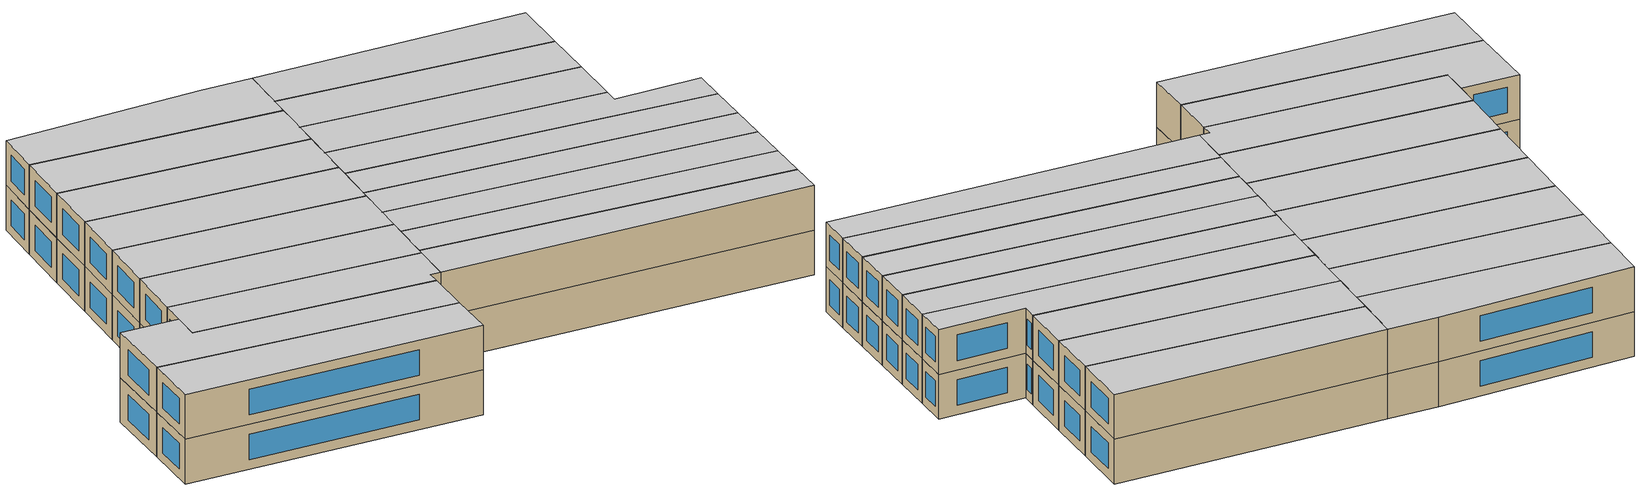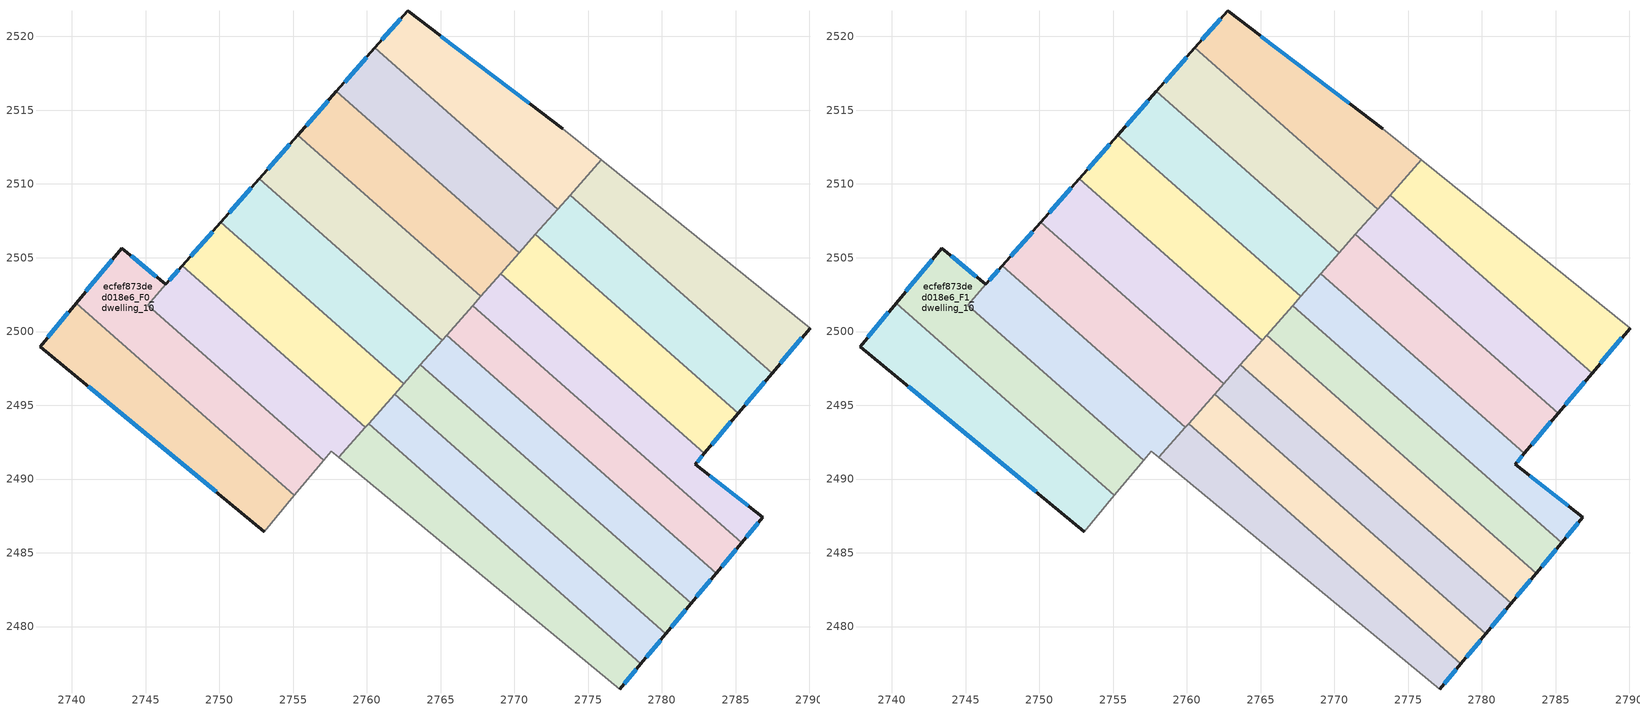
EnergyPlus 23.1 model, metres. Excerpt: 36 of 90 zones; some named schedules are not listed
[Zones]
ecfef873ded018e6_F0_dwelling_0
 floor ground (EU_floor_Construction): 2778.58,2477.48 2777.15,2475.76 2758.1,2491.46 2760.12,2493.75 z0
 wall outside (EU_wall_Construction): 2777.15,2475.76 2778.58,2477.48 z0:3
 wall to ecfef873ded018e6_F0_dwelling_1 (EU_wall_Construction): 2778.58,2477.48 2760.12,2493.75 z0:3
 wall adiabatic (EU_wall_Construction): 2758.1,2491.46 2777.15,2475.76 z0:3
 wall to ecfef873ded018e6_F0_dwelling_11 (EU_wall_Construction): 2759.91,2493.51 2758.1,2491.46 z0:3
 wall to ecfef873ded018e6_F0_dwelling_12 (EU_wall_Construction): 2760.12,2493.75 2759.91,2493.51 z0:3
 window (EU_Window_Construction): 2777.46,2476.13 2778.27,2477.11 z0.64:2.36
ecfef873ded018e6_F0_dwelling_1
 floor ground (EU_floor_Construction): 2780.28,2479.52 2778.58,2477.48 2760.12,2493.75 2761.88,2495.74 z0
 wall outside (EU_wall_Construction): 2778.58,2477.48 2780.28,2479.52 z0:3
 wall to ecfef873ded018e6_F0_dwelling_2 (EU_wall_Construction): 2780.28,2479.52 2761.88,2495.74 z0:3
 wall to ecfef873ded018e6_F0_dwelling_12 (EU_wall_Construction): 2761.88,2495.74 2760.12,2493.75 z0:3
 window (EU_Window_Construction): 2778.94,2477.92 2779.91,2479.08 z0.64:2.36
ecfef873ded018e6_F0_dwelling_10
 floor ground (EU_floor_Construction): 2746.38,2503.19 2745.15,2501.79 2757.07,2491.28 2755.08,2488.89 2740.3,2501.92 2743.4,2505.66 z0
 wall outside (EU_wall_Construction): 2746.38,2503.19 2743.4,2505.66 2740.3,2501.92 z0:3
 wall to ecfef873ded018e6_F0_dwelling_11 (EU_wall_Construction): 2757.07,2491.28 2745.15,2501.79 2746.38,2503.19 z0:3
 wall adiabatic (EU_wall_Construction): 2755.08,2488.89 2757.07,2491.28 z0:3
 wall to ecfef873ded018e6_F0_dwelling_9 (EU_wall_Construction): 2740.3,2501.92 2755.08,2488.89 z0:3
 window (EU_Window_Construction): 2745.74,2503.72 2744.04,2505.13 / 2742.73,2504.86 2740.96,2502.72 z0.64:2.36
ecfef873ded018e6_F0_dwelling_11
 floor ground (EU_floor_Construction): 2759.91,2493.51 2758.1,2491.46 2757.58,2491.89 2757.07,2491.28 2745.15,2501.79 2747.5,2504.46 z0
 wall outside (EU_wall_Construction): 2747.5,2504.46 2746.39,2503.2 z0:3
 wall adiabatic (EU_wall_Construction): 2757.07,2491.28 2757.58,2491.89 2758.1,2491.46 z0:3
 wall to ecfef873ded018e6_F0_dwelling_12 (EU_wall_Construction): 2759.91,2493.51 2747.5,2504.46 z0:3
 window (EU_Window_Construction): 2747.26,2504.19 2746.62,2503.47 z0.64:2.36
ecfef873ded018e6_F0_dwelling_12
 floor ground (EU_floor_Construction): 2762.52,2496.47 2759.91,2493.51 2747.5,2504.46 2750.11,2507.41 z0
 wall outside (EU_wall_Construction): 2750.11,2507.41 2747.5,2504.46 z0:3
 wall to ecfef873ded018e6_F0_dwelling_13 (EU_wall_Construction): 2762.52,2496.47 2750.11,2507.41 z0:3
 wall to ecfef873ded018e6_F0_dwelling_2 (EU_wall_Construction): 2761.88,2495.74 2762.52,2496.47 z0:3
 window (EU_Window_Construction): 2749.55,2506.78 2748.06,2505.09 z0.64:2.36
ecfef873ded018e6_F0_dwelling_13
 floor ground (EU_floor_Construction): 2765.12,2499.42 2762.52,2496.47 2750.11,2507.41 2752.72,2510.36 z0
 wall outside (EU_wall_Construction): 2752.72,2510.36 2750.11,2507.41 z0:3
 wall to ecfef873ded018e6_F0_dwelling_14 (EU_wall_Construction): 2765.12,2499.42 2752.72,2510.36 z0:3
 wall to ecfef873ded018e6_F0_dwelling_3 (EU_wall_Construction): 2763.64,2497.74 2765.12,2499.42 z0:3
 wall to ecfef873ded018e6_F0_dwelling_2 (EU_wall_Construction): 2762.52,2496.47 2763.64,2497.74 z0:3
 window (EU_Window_Construction): 2752.16,2509.73 2750.67,2508.04 z0.64:2.36
ecfef873ded018e6_F0_dwelling_14
 floor ground (EU_floor_Construction): 2767.73,2502.38 2765.12,2499.42 2752.72,2510.36 2755.32,2513.32 z0
 wall outside (EU_wall_Construction): 2755.32,2513.32 2752.72,2510.36 z0:3
 wall to ecfef873ded018e6_F0_dwelling_15 (EU_wall_Construction): 2767.73,2502.38 2755.32,2513.32 z0:3
 wall to ecfef873ded018e6_F0_dwelling_4 (EU_wall_Construction): 2765.4,2499.74 2767.18,2501.75 z0:3
 wall to ecfef873ded018e6_F0_dwelling_3 (EU_wall_Construction): 2765.12,2499.42 2765.4,2499.74 z0:3
 wall to ecfef873ded018e6_F0_dwelling_5 (EU_wall_Construction): 2767.18,2501.75 2767.73,2502.38 z0:3
 window (EU_Window_Construction): 2754.77,2512.68 2753.27,2511 z0.64:2.36
ecfef873ded018e6_F0_dwelling_15
 floor ground (EU_floor_Construction): 2770.34,2505.34 2767.73,2502.38 2755.32,2513.32 2757.93,2516.27 z0
 wall outside (EU_wall_Construction): 2757.93,2516.27 2755.32,2513.32 z0:3
 wall to ecfef873ded018e6_F0_dwelling_16 (EU_wall_Construction): 2770.34,2505.34 2757.93,2516.27 z0:3
 wall to ecfef873ded018e6_F0_dwelling_5 (EU_wall_Construction): 2767.73,2502.38 2769.08,2503.91 z0:3
 wall to ecfef873ded018e6_F0_dwelling_6 (EU_wall_Construction): 2769.08,2503.92 2770.34,2505.34 z0:3
 window (EU_Window_Construction): 2757.37,2515.64 2755.88,2513.95 z0.64:2.36
ecfef873ded018e6_F0_dwelling_16
 floor ground (EU_floor_Construction): 2772.94,2508.29 2770.34,2505.34 2757.93,2516.27 2760.54,2519.23 z0
 wall outside (EU_wall_Construction): 2760.54,2519.23 2757.93,2516.27 z0:3
 wall to ecfef873ded018e6_F0_dwelling_17 (EU_wall_Construction): 2772.94,2508.29 2760.54,2519.23 z0:3
 wall to ecfef873ded018e6_F0_dwelling_7 (EU_wall_Construction): 2771.43,2506.58 2772.94,2508.29 z0:3
 wall to ecfef873ded018e6_F0_dwelling_6 (EU_wall_Construction): 2770.34,2505.34 2771.43,2506.58 z0:3
 window (EU_Window_Construction): 2759.98,2518.59 2758.49,2516.91 z0.64:2.36
ecfef873ded018e6_F0_dwelling_17
 floor ground (EU_floor_Construction): 2773.27,2513.76 2775.89,2511.64 2772.94,2508.29 2760.54,2519.23 2762.76,2521.74 z0
 wall outside (EU_wall_Construction): 2773.27,2513.76 2762.76,2521.74 2760.54,2519.23 z0:3
 wall adiabatic (EU_wall_Construction): 2775.89,2511.64 2773.27,2513.76 z0:3
 wall to ecfef873ded018e6_F0_dwelling_8 (EU_wall_Construction): 2773.79,2509.25 2775.89,2511.64 z0:3
 wall to ecfef873ded018e6_F0_dwelling_7 (EU_wall_Construction): 2772.94,2508.29 2773.79,2509.25 z0:3
 window (EU_Window_Construction): 2762.29,2521.2 2761.02,2519.77 / 2771.02,2515.47 2765.01,2520.03 z0.64:2.36
ecfef873ded018e6_F0_dwelling_2
 floor ground (EU_floor_Construction): 2781.98,2481.57 2780.28,2479.52 2761.88,2495.74 2763.64,2497.74 z0
 wall outside (EU_wall_Construction): 2780.28,2479.52 2781.98,2481.57 z0:3
 wall to ecfef873ded018e6_F0_dwelling_3 (EU_wall_Construction): 2781.98,2481.57 2763.64,2497.74 z0:3
 window (EU_Window_Construction): 2780.64,2479.96 2781.62,2481.13 z0.64:2.36
ecfef873ded018e6_F0_dwelling_3
 floor ground (EU_floor_Construction): 2783.69,2483.62 2781.98,2481.57 2763.64,2497.74 2765.4,2499.74 z0
 wall outside (EU_wall_Construction): 2781.98,2481.57 2783.69,2483.62 z0:3
 wall to ecfef873ded018e6_F0_dwelling_4 (EU_wall_Construction): 2783.69,2483.62 2765.4,2499.74 z0:3
 window (EU_Window_Construction): 2782.35,2482.01 2783.32,2483.18 z0.64:2.36
ecfef873ded018e6_F0_dwelling_4
 floor ground (EU_floor_Construction): 2785.4,2485.68 2783.69,2483.62 2765.4,2499.74 2767.17,2501.75 z0
 wall outside (EU_wall_Construction): 2783.69,2483.62 2785.4,2485.68 z0:3
 wall to ecfef873ded018e6_F0_dwelling_5 (EU_wall_Construction): 2785.4,2485.68 2767.17,2501.75 z0:3
 window (EU_Window_Construction): 2784.05,2484.06 2785.03,2485.24 z0.64:2.36
ecfef873ded018e6_F0_dwelling_5
 floor ground (EU_floor_Construction): 2782.88,2491.75 2782.25,2491 2786.84,2487.41 2785.4,2485.68 2767.17,2501.75 2769.08,2503.92 z0
 wall outside (EU_wall_Construction): 2785.4,2485.68 2786.84,2487.41 2782.25,2491 2782.88,2491.75 z0:3
 wall to ecfef873ded018e6_F0_dwelling_6 (EU_wall_Construction): 2782.88,2491.75 2769.08,2503.92 z0:3
 window (EU_Window_Construction): 2782.38,2491.16 2782.75,2491.59 / 2785.85,2488.18 2783.23,2490.23 / 2785.71,2486.05 2786.53,2487.04 z0.64:2.36
ecfef873ded018e6_F0_dwelling_6
 floor ground (EU_floor_Construction): 2785.17,2494.46 2782.88,2491.75 2769.08,2503.92 2771.43,2506.58 z0
 wall outside (EU_wall_Construction): 2782.88,2491.75 2785.17,2494.46 z0:3
 wall to ecfef873ded018e6_F0_dwelling_7 (EU_wall_Construction): 2785.17,2494.46 2771.43,2506.58 z0:3
 window (EU_Window_Construction): 2783.37,2492.33 2784.68,2493.88 z0.64:2.36
ecfef873ded018e6_F0_dwelling_7
 floor ground (EU_floor_Construction): 2787.47,2497.18 2785.17,2494.46 2771.43,2506.58 2773.79,2509.25 z0
 wall outside (EU_wall_Construction): 2785.17,2494.46 2787.47,2497.18 z0:3
 wall to ecfef873ded018e6_F0_dwelling_8 (EU_wall_Construction): 2787.47,2497.18 2773.79,2509.25 z0:3
 window (EU_Window_Construction): 2785.67,2495.04 2786.98,2496.6 z0.64:2.36
ecfef873ded018e6_F0_dwelling_8
 floor ground (EU_floor_Construction): 2790.04,2500.22 2787.47,2497.18 2773.79,2509.25 2775.89,2511.64 z0
 wall outside (EU_wall_Construction): 2787.47,2497.18 2790.04,2500.22 z0:3
 wall adiabatic (EU_wall_Construction): 2790.04,2500.22 2775.89,2511.64 z0:3
 window (EU_Window_Construction): 2788.02,2497.84 2789.49,2499.57 z0.64:2.36
ecfef873ded018e6_F0_dwelling_9
 floor ground (EU_floor_Construction): 2755.08,2488.89 2753.04,2486.44 2737.85,2498.97 2740.3,2501.92 z0
 wall outside (EU_wall_Construction): 2740.3,2501.92 2737.85,2498.97 2753.04,2486.44 z0:3
 wall adiabatic (EU_wall_Construction): 2753.04,2486.44 2755.08,2488.89 z0:3
 window (EU_Window_Construction): 2741.1,2496.29 2749.79,2489.13 / 2739.77,2501.29 2738.37,2499.6 z0.64:2.36
ecfef873ded018e6_F1_dwelling_0
 floor to ecfef873ded018e6_F0_dwelling_0 (EU_floor_Construction): 2778.58,2477.48 2777.15,2475.76 2758.1,2491.46 2760.12,2493.75 z3
 wall outside (EU_wall_Construction): 2777.15,2475.76 2778.58,2477.48 z3:6
 wall to ecfef873ded018e6_F1_dwelling_1 (EU_wall_Construction): 2778.58,2477.48 2760.12,2493.75 z3:6
 wall adiabatic (EU_wall_Construction): 2758.1,2491.46 2777.15,2475.76 z3:6
 wall to ecfef873ded018e6_F1_dwelling_11 (EU_wall_Construction): 2759.91,2493.51 2758.1,2491.46 z3:6
 wall to ecfef873ded018e6_F1_dwelling_12 (EU_wall_Construction): 2760.12,2493.75 2759.91,2493.51 z3:6
 window (EU_Window_Construction): 2777.46,2476.13 2778.27,2477.11 z3.64:5.36
 ceiling to ecfef873ded018e6_F2_dwelling_0 (EU_floor_Construction): 2777.15,2475.76 2778.58,2477.48 2760.12,2493.75 2758.1,2491.46 z6
ecfef873ded018e6_F1_dwelling_1
 floor to ecfef873ded018e6_F0_dwelling_1 (EU_floor_Construction): 2780.28,2479.52 2778.58,2477.48 2760.12,2493.75 2761.88,2495.74 z3
 wall outside (EU_wall_Construction): 2778.58,2477.48 2780.28,2479.52 z3:6
 wall to ecfef873ded018e6_F1_dwelling_2 (EU_wall_Construction): 2780.28,2479.52 2761.88,2495.74 z3:6
 wall to ecfef873ded018e6_F1_dwelling_12 (EU_wall_Construction): 2761.88,2495.74 2760.12,2493.75 z3:6
 window (EU_Window_Construction): 2778.94,2477.92 2779.91,2479.08 z3.64:5.36
 ceiling to ecfef873ded018e6_F2_dwelling_1 (EU_floor_Construction): 2778.58,2477.48 2780.28,2479.52 2761.88,2495.74 2760.12,2493.75 z6
ecfef873ded018e6_F1_dwelling_10
 floor to ecfef873ded018e6_F0_dwelling_10 (EU_floor_Construction): 2746.38,2503.19 2745.15,2501.79 2757.07,2491.28 2755.08,2488.89 2740.3,2501.92 2743.4,2505.66 z3
 wall outside (EU_wall_Construction): 2746.38,2503.19 2743.4,2505.66 2740.3,2501.92 z3:6
 wall to ecfef873ded018e6_F1_dwelling_11 (EU_wall_Construction): 2757.07,2491.28 2745.15,2501.79 2746.38,2503.19 z3:6
 wall adiabatic (EU_wall_Construction): 2755.08,2488.89 2757.07,2491.28 z3:6
 wall to ecfef873ded018e6_F1_dwelling_9 (EU_wall_Construction): 2740.3,2501.92 2755.08,2488.89 z3:6
 window (EU_Window_Construction): 2745.74,2503.72 2744.04,2505.13 / 2742.73,2504.86 2740.96,2502.72 z3.64:5.36
 ceiling to ecfef873ded018e6_F2_dwelling_10 (EU_floor_Construction): 2755.08,2488.89 2757.07,2491.28 2745.15,2501.79 2746.38,2503.19 2743.4,2505.66 2740.3,2501.92 z6
ecfef873ded018e6_F1_dwelling_11
 floor to ecfef873ded018e6_F0_dwelling_11 (EU_floor_Construction): 2759.91,2493.51 2758.1,2491.46 2757.58,2491.89 2757.07,2491.28 2745.15,2501.79 2747.5,2504.46 z3
 wall outside (EU_wall_Construction): 2747.5,2504.46 2746.39,2503.2 z3:6
 wall adiabatic (EU_wall_Construction): 2757.07,2491.28 2757.58,2491.89 2758.1,2491.46 z3:6
 wall to ecfef873ded018e6_F1_dwelling_12 (EU_wall_Construction): 2759.91,2493.51 2747.5,2504.46 z3:6
 window (EU_Window_Construction): 2747.26,2504.19 2746.62,2503.47 z3.64:5.36
 ceiling to ecfef873ded018e6_F2_dwelling_11 (EU_floor_Construction): 2758.1,2491.46 2759.91,2493.51 2747.5,2504.46 2745.15,2501.79 2757.07,2491.28 2757.58,2491.89 z6
ecfef873ded018e6_F1_dwelling_12
 floor to ecfef873ded018e6_F0_dwelling_12 (EU_floor_Construction): 2762.52,2496.47 2759.91,2493.51 2747.5,2504.46 2750.11,2507.41 z3
 wall outside (EU_wall_Construction): 2750.11,2507.41 2747.5,2504.46 z3:6
 wall to ecfef873ded018e6_F1_dwelling_13 (EU_wall_Construction): 2762.52,2496.47 2750.11,2507.41 z3:6
 wall to ecfef873ded018e6_F1_dwelling_2 (EU_wall_Construction): 2761.88,2495.74 2762.52,2496.47 z3:6
 window (EU_Window_Construction): 2749.55,2506.78 2748.06,2505.09 z3.64:5.36
 ceiling to ecfef873ded018e6_F2_dwelling_12 (EU_floor_Construction): 2759.91,2493.51 2762.52,2496.47 2750.11,2507.41 2747.5,2504.46 z6
ecfef873ded018e6_F1_dwelling_13
 floor to ecfef873ded018e6_F0_dwelling_13 (EU_floor_Construction): 2765.12,2499.42 2762.52,2496.47 2750.11,2507.41 2752.72,2510.36 z3
 wall outside (EU_wall_Construction): 2752.72,2510.36 2750.11,2507.41 z3:6
 wall to ecfef873ded018e6_F1_dwelling_14 (EU_wall_Construction): 2765.12,2499.42 2752.72,2510.36 z3:6
 wall to ecfef873ded018e6_F1_dwelling_3 (EU_wall_Construction): 2763.64,2497.74 2765.12,2499.42 z3:6
 wall to ecfef873ded018e6_F1_dwelling_2 (EU_wall_Construction): 2762.52,2496.47 2763.64,2497.74 z3:6
 window (EU_Window_Construction): 2752.16,2509.73 2750.67,2508.04 z3.64:5.36
 ceiling to ecfef873ded018e6_F2_dwelling_13 (EU_floor_Construction): 2762.52,2496.47 2765.12,2499.42 2752.72,2510.36 2750.11,2507.41 z6
ecfef873ded018e6_F1_dwelling_14
 floor to ecfef873ded018e6_F0_dwelling_14 (EU_floor_Construction): 2767.73,2502.38 2765.12,2499.42 2752.72,2510.36 2755.32,2513.32 z3
 wall outside (EU_wall_Construction): 2755.32,2513.32 2752.72,2510.36 z3:6
 wall to ecfef873ded018e6_F1_dwelling_15 (EU_wall_Construction): 2767.73,2502.38 2755.32,2513.32 z3:6
 wall to ecfef873ded018e6_F1_dwelling_4 (EU_wall_Construction): 2765.4,2499.74 2767.18,2501.75 z3:6
 wall to ecfef873ded018e6_F1_dwelling_3 (EU_wall_Construction): 2765.12,2499.42 2765.4,2499.74 z3:6
 wall to ecfef873ded018e6_F1_dwelling_5 (EU_wall_Construction): 2767.18,2501.75 2767.73,2502.38 z3:6
 window (EU_Window_Construction): 2754.77,2512.68 2753.27,2511 z3.64:5.36
 ceiling to ecfef873ded018e6_F2_dwelling_14 (EU_floor_Construction): 2765.12,2499.42 2767.73,2502.38 2755.32,2513.32 2752.72,2510.36 z6
ecfef873ded018e6_F1_dwelling_15
 floor to ecfef873ded018e6_F0_dwelling_15 (EU_floor_Construction): 2770.34,2505.34 2767.73,2502.38 2755.32,2513.32 2757.93,2516.27 z3
 wall outside (EU_wall_Construction): 2757.93,2516.27 2755.32,2513.32 z3:6
 wall to ecfef873ded018e6_F1_dwelling_16 (EU_wall_Construction): 2770.34,2505.34 2757.93,2516.27 z3:6
 wall to ecfef873ded018e6_F1_dwelling_5 (EU_wall_Construction): 2767.73,2502.38 2769.08,2503.91 z3:6
 wall to ecfef873ded018e6_F1_dwelling_6 (EU_wall_Construction): 2769.08,2503.92 2770.34,2505.34 z3:6
 window (EU_Window_Construction): 2757.37,2515.64 2755.88,2513.95 z3.64:5.36
 ceiling to ecfef873ded018e6_F2_dwelling_15 (EU_floor_Construction): 2767.73,2502.38 2770.34,2505.34 2757.93,2516.27 2755.32,2513.32 z6
ecfef873ded018e6_F1_dwelling_16
 floor to ecfef873ded018e6_F0_dwelling_16 (EU_floor_Construction): 2772.94,2508.29 2770.34,2505.34 2757.93,2516.27 2760.54,2519.23 z3
 wall outside (EU_wall_Construction): 2760.54,2519.23 2757.93,2516.27 z3:6
 wall to ecfef873ded018e6_F1_dwelling_17 (EU_wall_Construction): 2772.94,2508.29 2760.54,2519.23 z3:6
 wall to ecfef873ded018e6_F1_dwelling_7 (EU_wall_Construction): 2771.43,2506.58 2772.94,2508.29 z3:6
 wall to ecfef873ded018e6_F1_dwelling_6 (EU_wall_Construction): 2770.34,2505.34 2771.43,2506.58 z3:6
 window (EU_Window_Construction): 2759.98,2518.59 2758.49,2516.91 z3.64:5.36
 ceiling to ecfef873ded018e6_F2_dwelling_16 (EU_floor_Construction): 2770.34,2505.34 2772.94,2508.29 2760.54,2519.23 2757.93,2516.27 z6
ecfef873ded018e6_F1_dwelling_17
 floor to ecfef873ded018e6_F0_dwelling_17 (EU_floor_Construction): 2773.27,2513.76 2775.89,2511.64 2772.94,2508.29 2760.54,2519.23 2762.76,2521.74 z3
 wall outside (EU_wall_Construction): 2773.27,2513.76 2762.76,2521.74 2760.54,2519.23 z3:6
 wall adiabatic (EU_wall_Construction): 2775.89,2511.64 2773.27,2513.76 z3:6
 wall to ecfef873ded018e6_F1_dwelling_8 (EU_wall_Construction): 2773.79,2509.25 2775.89,2511.64 z3:6
 wall to ecfef873ded018e6_F1_dwelling_7 (EU_wall_Construction): 2772.94,2508.29 2773.79,2509.25 z3:6
 window (EU_Window_Construction): 2762.29,2521.2 2761.02,2519.77 / 2771.02,2515.47 2765.01,2520.03 z3.64:5.36
 ceiling to ecfef873ded018e6_F2_dwelling_17 (EU_floor_Construction): 2772.94,2508.29 2775.89,2511.64 2773.27,2513.76 2762.76,2521.74 2760.54,2519.23 z6
ecfef873ded018e6_F1_dwelling_2
 floor to ecfef873ded018e6_F0_dwelling_2 (EU_floor_Construction): 2781.98,2481.57 2780.28,2479.52 2761.88,2495.74 2763.64,2497.74 z3
 wall outside (EU_wall_Construction): 2780.28,2479.52 2781.98,2481.57 z3:6
 wall to ecfef873ded018e6_F1_dwelling_3 (EU_wall_Construction): 2781.98,2481.57 2763.64,2497.74 z3:6
 window (EU_Window_Construction): 2780.64,2479.96 2781.62,2481.13 z3.64:5.36
 ceiling to ecfef873ded018e6_F2_dwelling_2 (EU_floor_Construction): 2780.28,2479.52 2781.98,2481.57 2763.64,2497.74 2761.88,2495.74 z6
ecfef873ded018e6_F1_dwelling_3
 floor to ecfef873ded018e6_F0_dwelling_3 (EU_floor_Construction): 2783.69,2483.62 2781.98,2481.57 2763.64,2497.74 2765.4,2499.74 z3
 wall outside (EU_wall_Construction): 2781.98,2481.57 2783.69,2483.62 z3:6
 wall to ecfef873ded018e6_F1_dwelling_4 (EU_wall_Construction): 2783.69,2483.62 2765.4,2499.74 z3:6
 window (EU_Window_Construction): 2782.35,2482.01 2783.32,2483.18 z3.64:5.36
 ceiling to ecfef873ded018e6_F2_dwelling_3 (EU_floor_Construction): 2781.98,2481.57 2783.69,2483.62 2765.4,2499.74 2763.64,2497.74 z6
ecfef873ded018e6_F1_dwelling_4
 floor to ecfef873ded018e6_F0_dwelling_4 (EU_floor_Construction): 2785.4,2485.68 2783.69,2483.62 2765.4,2499.74 2767.17,2501.75 z3
 wall outside (EU_wall_Construction): 2783.69,2483.62 2785.4,2485.68 z3:6
 wall to ecfef873ded018e6_F1_dwelling_5 (EU_wall_Construction): 2785.4,2485.68 2767.17,2501.75 z3:6
 window (EU_Window_Construction): 2784.05,2484.06 2785.03,2485.24 z3.64:5.36
 ceiling to ecfef873ded018e6_F2_dwelling_4 (EU_floor_Construction): 2783.69,2483.62 2785.4,2485.68 2767.17,2501.75 2765.4,2499.74 z6
ecfef873ded018e6_F1_dwelling_5
 floor to ecfef873ded018e6_F0_dwelling_5 (EU_floor_Construction): 2782.88,2491.75 2782.25,2491 2786.84,2487.41 2785.4,2485.68 2767.17,2501.75 2769.08,2503.92 z3
 wall outside (EU_wall_Construction): 2785.4,2485.68 2786.84,2487.41 2782.25,2491 2782.88,2491.75 z3:6
 wall to ecfef873ded018e6_F1_dwelling_6 (EU_wall_Construction): 2782.88,2491.75 2769.08,2503.92 z3:6
 window (EU_Window_Construction): 2782.38,2491.16 2782.75,2491.59 / 2785.85,2488.18 2783.23,2490.23 / 2785.71,2486.05 2786.53,2487.04 z3.64:5.36
 ceiling to ecfef873ded018e6_F2_dwelling_5 (EU_floor_Construction): 2785.4,2485.68 2786.84,2487.41 2782.25,2491 2782.88,2491.75 2769.08,2503.92 2767.17,2501.75 z6
ecfef873ded018e6_F1_dwelling_6
 floor to ecfef873ded018e6_F0_dwelling_6 (EU_floor_Construction): 2785.17,2494.46 2782.88,2491.75 2769.08,2503.92 2771.43,2506.58 z3
 wall outside (EU_wall_Construction): 2782.88,2491.75 2785.17,2494.46 z3:6
 wall to ecfef873ded018e6_F1_dwelling_7 (EU_wall_Construction): 2785.17,2494.46 2771.43,2506.58 z3:6
 window (EU_Window_Construction): 2783.37,2492.33 2784.68,2493.88 z3.64:5.36
 ceiling to ecfef873ded018e6_F2_dwelling_6 (EU_floor_Construction): 2782.88,2491.75 2785.17,2494.46 2771.43,2506.58 2769.08,2503.92 z6
ecfef873ded018e6_F1_dwelling_7
 floor to ecfef873ded018e6_F0_dwelling_7 (EU_floor_Construction): 2787.47,2497.18 2785.17,2494.46 2771.43,2506.58 2773.79,2509.25 z3
 wall outside (EU_wall_Construction): 2785.17,2494.46 2787.47,2497.18 z3:6
 wall to ecfef873ded018e6_F1_dwelling_8 (EU_wall_Construction): 2787.47,2497.18 2773.79,2509.25 z3:6
 window (EU_Window_Construction): 2785.67,2495.04 2786.98,2496.6 z3.64:5.36
 ceiling to ecfef873ded018e6_F2_dwelling_7 (EU_floor_Construction): 2785.17,2494.46 2787.47,2497.18 2773.79,2509.25 2771.43,2506.58 z6
ecfef873ded018e6_F1_dwelling_8
 floor to ecfef873ded018e6_F0_dwelling_8 (EU_floor_Construction): 2790.04,2500.22 2787.47,2497.18 2773.79,2509.25 2775.89,2511.64 z3
 wall outside (EU_wall_Construction): 2787.47,2497.18 2790.04,2500.22 z3:6
 wall adiabatic (EU_wall_Construction): 2790.04,2500.22 2775.89,2511.64 z3:6
 window (EU_Window_Construction): 2788.02,2497.84 2789.49,2499.57 z3.64:5.36
 ceiling to ecfef873ded018e6_F2_dwelling_8 (EU_floor_Construction): 2787.47,2497.18 2790.04,2500.22 2775.89,2511.64 2773.79,2509.25 z6
ecfef873ded018e6_F1_dwelling_9
 floor to ecfef873ded018e6_F0_dwelling_9 (EU_floor_Construction): 2755.08,2488.89 2753.04,2486.44 2737.85,2498.97 2740.3,2501.92 z3
 wall outside (EU_wall_Construction): 2740.3,2501.92 2737.85,2498.97 2753.04,2486.44 z3:6
 wall adiabatic (EU_wall_Construction): 2753.04,2486.44 2755.08,2488.89 z3:6
 window (EU_Window_Construction): 2741.1,2496.29 2749.79,2489.13 / 2739.77,2501.29 2738.37,2499.6 z3.64:5.36
 ceiling to ecfef873ded018e6_F2_dwelling_9 (EU_floor_Construction): 2753.04,2486.44 2755.08,2488.89 2740.3,2501.92 2737.85,2498.97 z6
[Building]
EU S2 Campaign: North Axis=0; Terrain=City; Solar Distribution=FullExterior
[Site:Location]
Yerevan-Zvartnots.Intl.AP: Latitude=40.15; Longitude=44.383; Time Zone=4; Elevation=854
[SizingPeriod:WeatherFileDays]
AnnualSizingPeriod: Begin Month=1; Begin Day of Month=1; End Month=12; End Day of Month=31; Day of Week for Start Day=Monday; Use Weather File Daylight Saving Period=No; Use Weather File Rain and Snow Indicators=No
[MATERIAL]
EU_InternalMass_Material: Roughness=MediumRough; Thickness=0.1; Conductivity=1; Density=1800; Specific Heat=900; Thermal Absorptance=0.9; Solar Absorptance=0.7; Visible Absorptance=0.7
[MATERIAL:NOMASS] Roughness=MediumRough; Thermal Absorptance=0.9; Solar Absorptance=0.7; Visible Absorptance=0.7
Name | Thermal Resistance
EU_wall_NoMass | 1.05043
EU_floor_NoMass | 0.478065
[WINDOWMATERIAL:SIMPLEGLAZINGSYSTEM]
EU_Window_SimpleGlazing: UFactor=2.5566; Solar Heat Gain Coefficient=0.75; Visible Transmittance=0.75
[CONSTRUCTION]
EU_wall_Construction: EU_wall_NoMass
EU_floor_Construction: EU_floor_NoMass
EU_Window_Construction: EU_Window_SimpleGlazing
EU_InternalMass_Construction: EU_InternalMass_Material
[ZONE] Type=1; Multiplier=1; Ceiling Height=autocalculate; Floor Area=autocalculate; Part of Total Floor Area=Yes
Name | Volume
ecfef873ded018e6_F0_dwelling_0; ecfef873ded018e6_F1_dwelling_0 | 195.598
ecfef873ded018e6_F0_dwelling_1; ecfef873ded018e6_F1_dwelling_1 | 195.592
ecfef873ded018e6_F0_dwelling_10; ecfef873ded018e6_F1_dwelling_10 | 204.565
ecfef873ded018e6_F0_dwelling_11; ecfef873ded018e6_F1_dwelling_11 | 174.736
ecfef873ded018e6_F0_dwelling_12; ecfef873ded018e6_F1_dwelling_12 | 195.589
ecfef873ded018e6_F0_dwelling_13; ecfef873ded018e6_F1_dwelling_13 | 195.578
ecfef873ded018e6_F0_dwelling_14; ecfef873ded018e6_F1_dwelling_14 | 195.58
ecfef873ded018e6_F0_dwelling_15; ecfef873ded018e6_F1_dwelling_15 | 195.574
ecfef873ded018e6_F0_dwelling_16; ecfef873ded018e6_F1_dwelling_16 | 195.59
ecfef873ded018e6_F0_dwelling_17; ecfef873ded018e6_F1_dwelling_17 | 195.581
ecfef873ded018e6_F0_dwelling_2; ecfef873ded018e6_F1_dwelling_2 | 195.555
ecfef873ded018e6_F0_dwelling_3; ecfef873ded018e6_F1_dwelling_3 | 195.613
ecfef873ded018e6_F0_dwelling_4; ecfef873ded018e6_F1_dwelling_4 | 195.535
ecfef873ded018e6_F0_dwelling_5; ecfef873ded018e6_F1_dwelling_5 | 195.637
ecfef873ded018e6_F0_dwelling_6; ecfef873ded018e6_F1_dwelling_6 | 195.55
ecfef873ded018e6_F0_dwelling_7; ecfef873ded018e6_F1_dwelling_7 | 195.575
ecfef873ded018e6_F0_dwelling_8; ecfef873ded018e6_F1_dwelling_8 | 195.609
ecfef873ded018e6_F0_dwelling_9; ecfef873ded018e6_F1_dwelling_9 | 207.41
[INTERNALMASS] Construction=EU_InternalMass_Construction
Name | Zone or ZoneList | Surface Area
ecfef873ded018e6_F0_dwelling_0_EU_InternalMass | ecfef873ded018e6_F0_dwelling_0 | 65.1993
ecfef873ded018e6_F0_dwelling_1_EU_InternalMass | ecfef873ded018e6_F0_dwelling_1 | 65.1974
ecfef873ded018e6_F0_dwelling_2_EU_InternalMass | ecfef873ded018e6_F0_dwelling_2 | 65.1849
ecfef873ded018e6_F0_dwelling_3_EU_InternalMass | ecfef873ded018e6_F0_dwelling_3 | 65.2044
ecfef873ded018e6_F0_dwelling_4_EU_InternalMass | ecfef873ded018e6_F0_dwelling_4 | 65.1782
ecfef873ded018e6_F0_dwelling_5_EU_InternalMass | ecfef873ded018e6_F0_dwelling_5 | 65.2122
ecfef873ded018e6_F0_dwelling_6_EU_InternalMass | ecfef873ded018e6_F0_dwelling_6 | 65.1835
ecfef873ded018e6_F0_dwelling_7_EU_InternalMass | ecfef873ded018e6_F0_dwelling_7 | 65.1918
ecfef873ded018e6_F0_dwelling_8_EU_InternalMass | ecfef873ded018e6_F0_dwelling_8 | 65.2031
ecfef873ded018e6_F0_dwelling_9_EU_InternalMass | ecfef873ded018e6_F0_dwelling_9 | 69.1342
ecfef873ded018e6_F0_dwelling_10_EU_InternalMass | ecfef873ded018e6_F0_dwelling_10 | 68.1918
ecfef873ded018e6_F0_dwelling_11_EU_InternalMass | ecfef873ded018e6_F0_dwelling_11 | 58.2538
ecfef873ded018e6_F0_dwelling_12_EU_InternalMass | ecfef873ded018e6_F0_dwelling_12 | 65.1964
ecfef873ded018e6_F0_dwelling_13_EU_InternalMass | ecfef873ded018e6_F0_dwelling_13 | 65.1928
ecfef873ded018e6_F0_dwelling_14_EU_InternalMass | ecfef873ded018e6_F0_dwelling_14 | 65.1935
ecfef873ded018e6_F0_dwelling_15_EU_InternalMass | ecfef873ded018e6_F0_dwelling_15 | 65.1913
ecfef873ded018e6_F0_dwelling_16_EU_InternalMass | ecfef873ded018e6_F0_dwelling_16 | 65.1966
ecfef873ded018e6_F0_dwelling_17_EU_InternalMass | ecfef873ded018e6_F0_dwelling_17 | 65.1938
ecfef873ded018e6_F1_dwelling_0_EU_InternalMass | ecfef873ded018e6_F1_dwelling_0 | 65.1993
ecfef873ded018e6_F1_dwelling_1_EU_InternalMass | ecfef873ded018e6_F1_dwelling_1 | 65.1974
ecfef873ded018e6_F1_dwelling_2_EU_InternalMass | ecfef873ded018e6_F1_dwelling_2 | 65.1849
ecfef873ded018e6_F1_dwelling_3_EU_InternalMass | ecfef873ded018e6_F1_dwelling_3 | 65.2044
ecfef873ded018e6_F1_dwelling_4_EU_InternalMass | ecfef873ded018e6_F1_dwelling_4 | 65.1782
ecfef873ded018e6_F1_dwelling_5_EU_InternalMass | ecfef873ded018e6_F1_dwelling_5 | 65.2122
ecfef873ded018e6_F1_dwelling_6_EU_InternalMass | ecfef873ded018e6_F1_dwelling_6 | 65.1835
ecfef873ded018e6_F1_dwelling_7_EU_InternalMass | ecfef873ded018e6_F1_dwelling_7 | 65.1918
ecfef873ded018e6_F1_dwelling_8_EU_InternalMass | ecfef873ded018e6_F1_dwelling_8 | 65.2031
ecfef873ded018e6_F1_dwelling_9_EU_InternalMass | ecfef873ded018e6_F1_dwelling_9 | 69.1342
ecfef873ded018e6_F1_dwelling_10_EU_InternalMass | ecfef873ded018e6_F1_dwelling_10 | 68.1918
ecfef873ded018e6_F1_dwelling_11_EU_InternalMass | ecfef873ded018e6_F1_dwelling_11 | 58.2538
ecfef873ded018e6_F1_dwelling_12_EU_InternalMass | ecfef873ded018e6_F1_dwelling_12 | 65.1964
ecfef873ded018e6_F1_dwelling_13_EU_InternalMass | ecfef873ded018e6_F1_dwelling_13 | 65.1928
ecfef873ded018e6_F1_dwelling_14_EU_InternalMass | ecfef873ded018e6_F1_dwelling_14 | 65.1935
ecfef873ded018e6_F1_dwelling_15_EU_InternalMass | ecfef873ded018e6_F1_dwelling_15 | 65.1913
ecfef873ded018e6_F1_dwelling_16_EU_InternalMass | ecfef873ded018e6_F1_dwelling_16 | 65.1966
ecfef873ded018e6_F1_dwelling_17_EU_InternalMass | ecfef873ded018e6_F1_dwelling_17 | 65.1938
[OTHEREQUIPMENT] Fuel Type=Electricity; Design Level Calculation Method=Watts/Area; Power per Zone Floor Area=1; Fraction Latent=0; Fraction Radiant=0; Fraction Lost=0; Carbon Dioxide Generation Rate=0; EndUse Subcategory=EU_Step8_InternalGains
Name | Zone or ZoneList or Space or SpaceList | Schedule
EU_Step8_InternalGain_ecfef873ded018e6_F0_dwelling_0_f000 | ecfef873ded018e6_F0_dwelling_0 | EU_Step8_GainSchedule_ecfef873ded018e6_F0_dwelling_0_f000
EU_Step8_InternalGain_ecfef873ded018e6_F0_dwelling_1_f000 | ecfef873ded018e6_F0_dwelling_1 | EU_Step8_GainSchedule_ecfef873ded018e6_F0_dwelling_1_f000
EU_Step8_InternalGain_ecfef873ded018e6_F0_dwelling_2_f000 | ecfef873ded018e6_F0_dwelling_2 | EU_Step8_GainSchedule_ecfef873ded018e6_F0_dwelling_2_f000
EU_Step8_InternalGain_ecfef873ded018e6_F0_dwelling_3_f000 | ecfef873ded018e6_F0_dwelling_3 | EU_Step8_GainSchedule_ecfef873ded018e6_F0_dwelling_3_f000
EU_Step8_InternalGain_ecfef873ded018e6_F0_dwelling_4_f000 | ecfef873ded018e6_F0_dwelling_4 | EU_Step8_GainSchedule_ecfef873ded018e6_F0_dwelling_4_f000
EU_Step8_InternalGain_ecfef873ded018e6_F0_dwelling_5_f000 | ecfef873ded018e6_F0_dwelling_5 | EU_Step8_GainSchedule_ecfef873ded018e6_F0_dwelling_5_f000
EU_Step8_InternalGain_ecfef873ded018e6_F0_dwelling_6_f000 | ecfef873ded018e6_F0_dwelling_6 | EU_Step8_GainSchedule_ecfef873ded018e6_F0_dwelling_6_f000
EU_Step8_InternalGain_ecfef873ded018e6_F0_dwelling_7_f000 | ecfef873ded018e6_F0_dwelling_7 | EU_Step8_GainSchedule_ecfef873ded018e6_F0_dwelling_7_f000
EU_Step8_InternalGain_ecfef873ded018e6_F0_dwelling_8_f000 | ecfef873ded018e6_F0_dwelling_8 | EU_Step8_GainSchedule_ecfef873ded018e6_F0_dwelling_8_f000
EU_Step8_InternalGain_ecfef873ded018e6_F0_dwelling_9_f000 | ecfef873ded018e6_F0_dwelling_9 | EU_Step8_GainSchedule_ecfef873ded018e6_F0_dwelling_9_f000
EU_Step8_InternalGain_ecfef873ded018e6_F0_dwelling_10_f000 | ecfef873ded018e6_F0_dwelling_10 | EU_Step8_GainSchedule_ecfef873ded018e6_F0_dwelling_10_f000
EU_Step8_InternalGain_ecfef873ded018e6_F0_dwelling_11_f000 | ecfef873ded018e6_F0_dwelling_11 | EU_Step8_GainSchedule_ecfef873ded018e6_F0_dwelling_11_f000
EU_Step8_InternalGain_ecfef873ded018e6_F0_dwelling_12_f000 | ecfef873ded018e6_F0_dwelling_12 | EU_Step8_GainSchedule_ecfef873ded018e6_F0_dwelling_12_f000
EU_Step8_InternalGain_ecfef873ded018e6_F0_dwelling_13_f000 | ecfef873ded018e6_F0_dwelling_13 | EU_Step8_GainSchedule_ecfef873ded018e6_F0_dwelling_13_f000
EU_Step8_InternalGain_ecfef873ded018e6_F0_dwelling_14_f000 | ecfef873ded018e6_F0_dwelling_14 | EU_Step8_GainSchedule_ecfef873ded018e6_F0_dwelling_14_f000
EU_Step8_InternalGain_ecfef873ded018e6_F0_dwelling_15_f000 | ecfef873ded018e6_F0_dwelling_15 | EU_Step8_GainSchedule_ecfef873ded018e6_F0_dwelling_15_f000
EU_Step8_InternalGain_ecfef873ded018e6_F0_dwelling_16_f000 | ecfef873ded018e6_F0_dwelling_16 | EU_Step8_GainSchedule_ecfef873ded018e6_F0_dwelling_16_f000
EU_Step8_InternalGain_ecfef873ded018e6_F0_dwelling_17_f000 | ecfef873ded018e6_F0_dwelling_17 | EU_Step8_GainSchedule_ecfef873ded018e6_F0_dwelling_17_f000
EU_Step8_InternalGain_ecfef873ded018e6_F1_dwelling_0_f000 | ecfef873ded018e6_F1_dwelling_0 | EU_Step8_GainSchedule_ecfef873ded018e6_F1_dwelling_0_f000
EU_Step8_InternalGain_ecfef873ded018e6_F1_dwelling_1_f000 | ecfef873ded018e6_F1_dwelling_1 | EU_Step8_GainSchedule_ecfef873ded018e6_F1_dwelling_1_f000
EU_Step8_InternalGain_ecfef873ded018e6_F1_dwelling_2_f000 | ecfef873ded018e6_F1_dwelling_2 | EU_Step8_GainSchedule_ecfef873ded018e6_F1_dwelling_2_f000
EU_Step8_InternalGain_ecfef873ded018e6_F1_dwelling_3_f000 | ecfef873ded018e6_F1_dwelling_3 | EU_Step8_GainSchedule_ecfef873ded018e6_F1_dwelling_3_f000
EU_Step8_InternalGain_ecfef873ded018e6_F1_dwelling_4_f000 | ecfef873ded018e6_F1_dwelling_4 | EU_Step8_GainSchedule_ecfef873ded018e6_F1_dwelling_4_f000
EU_Step8_InternalGain_ecfef873ded018e6_F1_dwelling_5_f000 | ecfef873ded018e6_F1_dwelling_5 | EU_Step8_GainSchedule_ecfef873ded018e6_F1_dwelling_5_f000
EU_Step8_InternalGain_ecfef873ded018e6_F1_dwelling_6_f000 | ecfef873ded018e6_F1_dwelling_6 | EU_Step8_GainSchedule_ecfef873ded018e6_F1_dwelling_6_f000
EU_Step8_InternalGain_ecfef873ded018e6_F1_dwelling_7_f000 | ecfef873ded018e6_F1_dwelling_7 | EU_Step8_GainSchedule_ecfef873ded018e6_F1_dwelling_7_f000
EU_Step8_InternalGain_ecfef873ded018e6_F1_dwelling_8_f000 | ecfef873ded018e6_F1_dwelling_8 | EU_Step8_GainSchedule_ecfef873ded018e6_F1_dwelling_8_f000
EU_Step8_InternalGain_ecfef873ded018e6_F1_dwelling_9_f000 | ecfef873ded018e6_F1_dwelling_9 | EU_Step8_GainSchedule_ecfef873ded018e6_F1_dwelling_9_f000
EU_Step8_InternalGain_ecfef873ded018e6_F1_dwelling_10_f000 | ecfef873ded018e6_F1_dwelling_10 | EU_Step8_GainSchedule_ecfef873ded018e6_F1_dwelling_10_f000
EU_Step8_InternalGain_ecfef873ded018e6_F1_dwelling_11_f000 | ecfef873ded018e6_F1_dwelling_11 | EU_Step8_GainSchedule_ecfef873ded018e6_F1_dwelling_11_f000
EU_Step8_InternalGain_ecfef873ded018e6_F1_dwelling_12_f000 | ecfef873ded018e6_F1_dwelling_12 | EU_Step8_GainSchedule_ecfef873ded018e6_F1_dwelling_12_f000
EU_Step8_InternalGain_ecfef873ded018e6_F1_dwelling_13_f000 | ecfef873ded018e6_F1_dwelling_13 | EU_Step8_GainSchedule_ecfef873ded018e6_F1_dwelling_13_f000
EU_Step8_InternalGain_ecfef873ded018e6_F1_dwelling_14_f000 | ecfef873ded018e6_F1_dwelling_14 | EU_Step8_GainSchedule_ecfef873ded018e6_F1_dwelling_14_f000
EU_Step8_InternalGain_ecfef873ded018e6_F1_dwelling_15_f000 | ecfef873ded018e6_F1_dwelling_15 | EU_Step8_GainSchedule_ecfef873ded018e6_F1_dwelling_15_f000
EU_Step8_InternalGain_ecfef873ded018e6_F1_dwelling_16_f000 | ecfef873ded018e6_F1_dwelling_16 | EU_Step8_GainSchedule_ecfef873ded018e6_F1_dwelling_16_f000
EU_Step8_InternalGain_ecfef873ded018e6_F1_dwelling_17_f000 | ecfef873ded018e6_F1_dwelling_17 | EU_Step8_GainSchedule_ecfef873ded018e6_F1_dwelling_17_f000
[ZONEVENTILATION:DESIGNFLOWRATE] Schedule=EU_AlwaysOn; Design Flow Rate Calculation Method=AirChanges/Hour; Air Changes per Hour=0.557805; Ventilation Type=Natural; Fan Pressure Rise=0; Fan Total Efficiency=1; Constant Term Coefficient=1; Temperature Term Coefficient=0; Velocity Term Coefficient=0; Velocity Squared Term Coefficient=0; Minimum Indoor Temperature=-100; Maximum Indoor Temperature=100; Delta Temperature=-100; Minimum Outdoor Temperature=-100; Maximum Outdoor Temperature=100; Maximum Wind Speed=40
Name | Zone or ZoneList or Space or SpaceList
EU_ConstantAir_ecfef873ded018e6_F0_dwelling_0 | ecfef873ded018e6_F0_dwelling_0
EU_ConstantAir_ecfef873ded018e6_F0_dwelling_1 | ecfef873ded018e6_F0_dwelling_1
EU_ConstantAir_ecfef873ded018e6_F0_dwelling_2 | ecfef873ded018e6_F0_dwelling_2
EU_ConstantAir_ecfef873ded018e6_F0_dwelling_3 | ecfef873ded018e6_F0_dwelling_3
EU_ConstantAir_ecfef873ded018e6_F0_dwelling_4 | ecfef873ded018e6_F0_dwelling_4
EU_ConstantAir_ecfef873ded018e6_F0_dwelling_5 | ecfef873ded018e6_F0_dwelling_5
EU_ConstantAir_ecfef873ded018e6_F0_dwelling_6 | ecfef873ded018e6_F0_dwelling_6
EU_ConstantAir_ecfef873ded018e6_F0_dwelling_7 | ecfef873ded018e6_F0_dwelling_7
EU_ConstantAir_ecfef873ded018e6_F0_dwelling_8 | ecfef873ded018e6_F0_dwelling_8
EU_ConstantAir_ecfef873ded018e6_F0_dwelling_9 | ecfef873ded018e6_F0_dwelling_9
EU_ConstantAir_ecfef873ded018e6_F0_dwelling_10 | ecfef873ded018e6_F0_dwelling_10
EU_ConstantAir_ecfef873ded018e6_F0_dwelling_11 | ecfef873ded018e6_F0_dwelling_11
EU_ConstantAir_ecfef873ded018e6_F0_dwelling_12 | ecfef873ded018e6_F0_dwelling_12
EU_ConstantAir_ecfef873ded018e6_F0_dwelling_13 | ecfef873ded018e6_F0_dwelling_13
EU_ConstantAir_ecfef873ded018e6_F0_dwelling_14 | ecfef873ded018e6_F0_dwelling_14
EU_ConstantAir_ecfef873ded018e6_F0_dwelling_15 | ecfef873ded018e6_F0_dwelling_15
EU_ConstantAir_ecfef873ded018e6_F0_dwelling_16 | ecfef873ded018e6_F0_dwelling_16
EU_ConstantAir_ecfef873ded018e6_F0_dwelling_17 | ecfef873ded018e6_F0_dwelling_17
EU_ConstantAir_ecfef873ded018e6_F1_dwelling_0 | ecfef873ded018e6_F1_dwelling_0
EU_ConstantAir_ecfef873ded018e6_F1_dwelling_1 | ecfef873ded018e6_F1_dwelling_1
EU_ConstantAir_ecfef873ded018e6_F1_dwelling_2 | ecfef873ded018e6_F1_dwelling_2
EU_ConstantAir_ecfef873ded018e6_F1_dwelling_3 | ecfef873ded018e6_F1_dwelling_3
EU_ConstantAir_ecfef873ded018e6_F1_dwelling_4 | ecfef873ded018e6_F1_dwelling_4
EU_ConstantAir_ecfef873ded018e6_F1_dwelling_5 | ecfef873ded018e6_F1_dwelling_5
EU_ConstantAir_ecfef873ded018e6_F1_dwelling_6 | ecfef873ded018e6_F1_dwelling_6
EU_ConstantAir_ecfef873ded018e6_F1_dwelling_7 | ecfef873ded018e6_F1_dwelling_7
EU_ConstantAir_ecfef873ded018e6_F1_dwelling_8 | ecfef873ded018e6_F1_dwelling_8
EU_ConstantAir_ecfef873ded018e6_F1_dwelling_9 | ecfef873ded018e6_F1_dwelling_9
EU_ConstantAir_ecfef873ded018e6_F1_dwelling_10 | ecfef873ded018e6_F1_dwelling_10
EU_ConstantAir_ecfef873ded018e6_F1_dwelling_11 | ecfef873ded018e6_F1_dwelling_11
EU_ConstantAir_ecfef873ded018e6_F1_dwelling_12 | ecfef873ded018e6_F1_dwelling_12
EU_ConstantAir_ecfef873ded018e6_F1_dwelling_13 | ecfef873ded018e6_F1_dwelling_13
EU_ConstantAir_ecfef873ded018e6_F1_dwelling_14 | ecfef873ded018e6_F1_dwelling_14
EU_ConstantAir_ecfef873ded018e6_F1_dwelling_15 | ecfef873ded018e6_F1_dwelling_15
EU_ConstantAir_ecfef873ded018e6_F1_dwelling_16 | ecfef873ded018e6_F1_dwelling_16
EU_ConstantAir_ecfef873ded018e6_F1_dwelling_17 | ecfef873ded018e6_F1_dwelling_17
[HVACTEMPLATE:ZONE:IDEALLOADSAIRSYSTEM] System Availability Schedule=EU_AlwaysOn; Maximum Heating Supply Air Temperature=50; Minimum Cooling Supply Air Temperature=13; Maximum Heating Supply Air Humidity Ratio=0.0156; Minimum Cooling Supply Air Humidity Ratio=0.0077; Heating Limit=NoLimit; Cooling Limit=NoLimit; Heating Availability Schedule=EU_AlwaysOn; Cooling Availability Schedule=EU_CoolingOff; Dehumidification Control Type=ConstantSensibleHeatRatio; Cooling Sensible Heat Ratio=0.7; Dehumidification Setpoint=60; Humidification Control Type=None; Humidification Setpoint=30; Outdoor Air Method=None; Outdoor Air Flow Rate per Person=0.00944; Outdoor Air Flow Rate per Zone Floor Area=0; Outdoor Air Flow Rate per Zone=0; Demand Controlled Ventilation Type=None; Outdoor Air Economizer Type=NoEconomizer; Heat Recovery Type=None; Sensible Heat Recovery Effectiveness=0.7; Latent Heat Recovery Effectiveness=0.65
Name | Template Thermostat
ecfef873ded018e6_F0_dwelling_0 | EU_HeatOnly_ecfef873ded018e6_F0_dwelling_0
ecfef873ded018e6_F0_dwelling_1 | EU_HeatOnly_ecfef873ded018e6_F0_dwelling_1
ecfef873ded018e6_F0_dwelling_2 | EU_HeatOnly_ecfef873ded018e6_F0_dwelling_2
ecfef873ded018e6_F0_dwelling_3 | EU_HeatOnly_ecfef873ded018e6_F0_dwelling_3
ecfef873ded018e6_F0_dwelling_4 | EU_HeatOnly_ecfef873ded018e6_F0_dwelling_4
ecfef873ded018e6_F0_dwelling_5 | EU_HeatOnly_ecfef873ded018e6_F0_dwelling_5
ecfef873ded018e6_F0_dwelling_6 | EU_HeatOnly_ecfef873ded018e6_F0_dwelling_6
ecfef873ded018e6_F0_dwelling_7 | EU_HeatOnly_ecfef873ded018e6_F0_dwelling_7
ecfef873ded018e6_F0_dwelling_8 | EU_HeatOnly_ecfef873ded018e6_F0_dwelling_8
ecfef873ded018e6_F0_dwelling_9 | EU_HeatOnly_ecfef873ded018e6_F0_dwelling_9
ecfef873ded018e6_F0_dwelling_10 | EU_HeatOnly_ecfef873ded018e6_F0_dwelling_10
ecfef873ded018e6_F0_dwelling_11 | EU_HeatOnly_ecfef873ded018e6_F0_dwelling_11
ecfef873ded018e6_F0_dwelling_12 | EU_HeatOnly_ecfef873ded018e6_F0_dwelling_12
ecfef873ded018e6_F0_dwelling_13 | EU_HeatOnly_ecfef873ded018e6_F0_dwelling_13
ecfef873ded018e6_F0_dwelling_14 | EU_HeatOnly_ecfef873ded018e6_F0_dwelling_14
ecfef873ded018e6_F0_dwelling_15 | EU_HeatOnly_ecfef873ded018e6_F0_dwelling_15
ecfef873ded018e6_F0_dwelling_16 | EU_HeatOnly_ecfef873ded018e6_F0_dwelling_16
ecfef873ded018e6_F0_dwelling_17 | EU_HeatOnly_ecfef873ded018e6_F0_dwelling_17
ecfef873ded018e6_F1_dwelling_0 | EU_HeatOnly_ecfef873ded018e6_F1_dwelling_0
ecfef873ded018e6_F1_dwelling_1 | EU_HeatOnly_ecfef873ded018e6_F1_dwelling_1
ecfef873ded018e6_F1_dwelling_2 | EU_HeatOnly_ecfef873ded018e6_F1_dwelling_2
ecfef873ded018e6_F1_dwelling_3 | EU_HeatOnly_ecfef873ded018e6_F1_dwelling_3
ecfef873ded018e6_F1_dwelling_4 | EU_HeatOnly_ecfef873ded018e6_F1_dwelling_4
ecfef873ded018e6_F1_dwelling_5 | EU_HeatOnly_ecfef873ded018e6_F1_dwelling_5
ecfef873ded018e6_F1_dwelling_6 | EU_HeatOnly_ecfef873ded018e6_F1_dwelling_6
ecfef873ded018e6_F1_dwelling_7 | EU_HeatOnly_ecfef873ded018e6_F1_dwelling_7
ecfef873ded018e6_F1_dwelling_8 | EU_HeatOnly_ecfef873ded018e6_F1_dwelling_8
ecfef873ded018e6_F1_dwelling_9 | EU_HeatOnly_ecfef873ded018e6_F1_dwelling_9
ecfef873ded018e6_F1_dwelling_10 | EU_HeatOnly_ecfef873ded018e6_F1_dwelling_10
ecfef873ded018e6_F1_dwelling_11 | EU_HeatOnly_ecfef873ded018e6_F1_dwelling_11
ecfef873ded018e6_F1_dwelling_12 | EU_HeatOnly_ecfef873ded018e6_F1_dwelling_12
ecfef873ded018e6_F1_dwelling_13 | EU_HeatOnly_ecfef873ded018e6_F1_dwelling_13
ecfef873ded018e6_F1_dwelling_14 | EU_HeatOnly_ecfef873ded018e6_F1_dwelling_14
ecfef873ded018e6_F1_dwelling_15 | EU_HeatOnly_ecfef873ded018e6_F1_dwelling_15
ecfef873ded018e6_F1_dwelling_16 | EU_HeatOnly_ecfef873ded018e6_F1_dwelling_16
ecfef873ded018e6_F1_dwelling_17 | EU_HeatOnly_ecfef873ded018e6_F1_dwelling_17
[SIZING:ZONE] Zone Cooling Design Supply Air Temperature Input Method=SupplyAirTemperature; Zone Cooling Design Supply Air Temperature=13; Zone Heating Design Supply Air Temperature Input Method=SupplyAirTemperature; Zone Heating Design Supply Air Temperature=50; Zone Cooling Design Supply Air Humidity Ratio=0.008; Zone Heating Design Supply Air Humidity Ratio=0.008; Cooling Design Air Flow Method=DesignDay; Cooling Design Air Flow Rate=0; Cooling Minimum Air Flow per Zone Floor Area=0.000762; Cooling Minimum Air Flow=0; Cooling Minimum Air Flow Fraction=0.2; Heating Design Air Flow Method=DesignDay; Heating Design Air Flow Rate=0; Heating Maximum Air Flow per Zone Floor Area=0.002032; Heating Maximum Air Flow=0.141576; Heating Maximum Air Flow Fraction=0.3; Account for Dedicated Outdoor Air System=No; Dedicated Outdoor Air System Control Strategy=NeutralSupplyAir; Dedicated Outdoor Air Low Setpoint Temperature for Design=autosize; Dedicated Outdoor Air High Setpoint Temperature for Design=autosize; Zone Load Sizing Method=Sensible Load Only No Latent Load; Zone Latent Cooling Design Supply Air Humidity Ratio Input Method=HumidityRatioDifference; Zone Cooling Design Supply Air Humidity Ratio Difference=0.005; Zone Latent Heating Design Supply Air Humidity Ratio Input Method=HumidityRatioDifference; Zone Humidification Design Supply Air Humidity Ratio Difference=0.005
ecfef873ded018e6_F0_dwelling_0; ecfef873ded018e6_F0_dwelling_1; ecfef873ded018e6_F0_dwelling_2; ecfef873ded018e6_F0_dwelling_3; ecfef873ded018e6_F0_dwelling_4; ecfef873ded018e6_F0_dwelling_5; ecfef873ded018e6_F0_dwelling_6; ecfef873ded018e6_F0_dwelling_7; ecfef873ded018e6_F0_dwelling_8; ecfef873ded018e6_F0_dwelling_9; ecfef873ded018e6_F0_dwelling_10; ecfef873ded018e6_F0_dwelling_11; ecfef873ded018e6_F0_dwelling_12; ecfef873ded018e6_F0_dwelling_13; ecfef873ded018e6_F0_dwelling_14; ecfef873ded018e6_F0_dwelling_15; ecfef873ded018e6_F0_dwelling_16; ecfef873ded018e6_F0_dwelling_17; ecfef873ded018e6_F1_dwelling_0; ecfef873ded018e6_F1_dwelling_1; ecfef873ded018e6_F1_dwelling_2; ecfef873ded018e6_F1_dwelling_3; ecfef873ded018e6_F1_dwelling_4; ecfef873ded018e6_F1_dwelling_5; ecfef873ded018e6_F1_dwelling_6; ecfef873ded018e6_F1_dwelling_7; ecfef873ded018e6_F1_dwelling_8; ecfef873ded018e6_F1_dwelling_9; ecfef873ded018e6_F1_dwelling_10; ecfef873ded018e6_F1_dwelling_11; ecfef873ded018e6_F1_dwelling_12; ecfef873ded018e6_F1_dwelling_13; ecfef873ded018e6_F1_dwelling_14; ecfef873ded018e6_F1_dwelling_15; ecfef873ded018e6_F1_dwelling_16; ecfef873ded018e6_F1_dwelling_17
[SCHEDULE:FILE] Column Number=1; Rows to Skip at Top=0; Number of Hours of Data=8760; Column Separator=Comma; Interpolate to Timestep=No; Minutes per Item=60; Adjust Schedule for Daylight Savings=Yes
Name | File
EU_Step8_GainSchedule_ecfef873ded018e6_F0_dwelling_0_f000 | ../../schedules/ecfef873ded018e6/ecfef873ded018e6_F0_dwelling_0_f000_gain.csv
EU_Step8_GainSchedule_ecfef873ded018e6_F0_dwelling_1_f000 | ../../schedules/ecfef873ded018e6/ecfef873ded018e6_F0_dwelling_1_f000_gain.csv
EU_Step8_GainSchedule_ecfef873ded018e6_F0_dwelling_2_f000 | ../../schedules/ecfef873ded018e6/ecfef873ded018e6_F0_dwelling_2_f000_gain.csv
EU_Step8_GainSchedule_ecfef873ded018e6_F0_dwelling_3_f000 | ../../schedules/ecfef873ded018e6/ecfef873ded018e6_F0_dwelling_3_f000_gain.csv
EU_Step8_GainSchedule_ecfef873ded018e6_F0_dwelling_4_f000 | ../../schedules/ecfef873ded018e6/ecfef873ded018e6_F0_dwelling_4_f000_gain.csv
EU_Step8_GainSchedule_ecfef873ded018e6_F0_dwelling_5_f000 | ../../schedules/ecfef873ded018e6/ecfef873ded018e6_F0_dwelling_5_f000_gain.csv
EU_Step8_GainSchedule_ecfef873ded018e6_F0_dwelling_6_f000 | ../../schedules/ecfef873ded018e6/ecfef873ded018e6_F0_dwelling_6_f000_gain.csv
EU_Step8_GainSchedule_ecfef873ded018e6_F0_dwelling_7_f000 | ../../schedules/ecfef873ded018e6/ecfef873ded018e6_F0_dwelling_7_f000_gain.csv
EU_Step8_GainSchedule_ecfef873ded018e6_F0_dwelling_8_f000 | ../../schedules/ecfef873ded018e6/ecfef873ded018e6_F0_dwelling_8_f000_gain.csv
EU_Step8_GainSchedule_ecfef873ded018e6_F0_dwelling_9_f000 | ../../schedules/ecfef873ded018e6/ecfef873ded018e6_F0_dwelling_9_f000_gain.csv
EU_Step8_GainSchedule_ecfef873ded018e6_F0_dwelling_10_f000 | ../../schedules/ecfef873ded018e6/ecfef873ded018e6_F0_dwelling_10_f000_gain.csv
EU_Step8_GainSchedule_ecfef873ded018e6_F0_dwelling_11_f000 | ../../schedules/ecfef873ded018e6/ecfef873ded018e6_F0_dwelling_11_f000_gain.csv
EU_Step8_GainSchedule_ecfef873ded018e6_F0_dwelling_12_f000 | ../../schedules/ecfef873ded018e6/ecfef873ded018e6_F0_dwelling_12_f000_gain.csv
EU_Step8_GainSchedule_ecfef873ded018e6_F0_dwelling_13_f000 | ../../schedules/ecfef873ded018e6/ecfef873ded018e6_F0_dwelling_13_f000_gain.csv
EU_Step8_GainSchedule_ecfef873ded018e6_F0_dwelling_14_f000 | ../../schedules/ecfef873ded018e6/ecfef873ded018e6_F0_dwelling_14_f000_gain.csv
EU_Step8_GainSchedule_ecfef873ded018e6_F0_dwelling_15_f000 | ../../schedules/ecfef873ded018e6/ecfef873ded018e6_F0_dwelling_15_f000_gain.csv
EU_Step8_GainSchedule_ecfef873ded018e6_F0_dwelling_16_f000 | ../../schedules/ecfef873ded018e6/ecfef873ded018e6_F0_dwelling_16_f000_gain.csv
EU_Step8_GainSchedule_ecfef873ded018e6_F0_dwelling_17_f000 | ../../schedules/ecfef873ded018e6/ecfef873ded018e6_F0_dwelling_17_f000_gain.csv
EU_Step8_GainSchedule_ecfef873ded018e6_F1_dwelling_0_f000 | ../../schedules/ecfef873ded018e6/ecfef873ded018e6_F1_dwelling_0_f000_gain.csv
EU_Step8_GainSchedule_ecfef873ded018e6_F1_dwelling_1_f000 | ../../schedules/ecfef873ded018e6/ecfef873ded018e6_F1_dwelling_1_f000_gain.csv
EU_Step8_GainSchedule_ecfef873ded018e6_F1_dwelling_2_f000 | ../../schedules/ecfef873ded018e6/ecfef873ded018e6_F1_dwelling_2_f000_gain.csv
EU_Step8_GainSchedule_ecfef873ded018e6_F1_dwelling_3_f000 | ../../schedules/ecfef873ded018e6/ecfef873ded018e6_F1_dwelling_3_f000_gain.csv
EU_Step8_GainSchedule_ecfef873ded018e6_F1_dwelling_4_f000 | ../../schedules/ecfef873ded018e6/ecfef873ded018e6_F1_dwelling_4_f000_gain.csv
EU_Step8_GainSchedule_ecfef873ded018e6_F1_dwelling_5_f000 | ../../schedules/ecfef873ded018e6/ecfef873ded018e6_F1_dwelling_5_f000_gain.csv
EU_Step8_GainSchedule_ecfef873ded018e6_F1_dwelling_6_f000 | ../../schedules/ecfef873ded018e6/ecfef873ded018e6_F1_dwelling_6_f000_gain.csv
